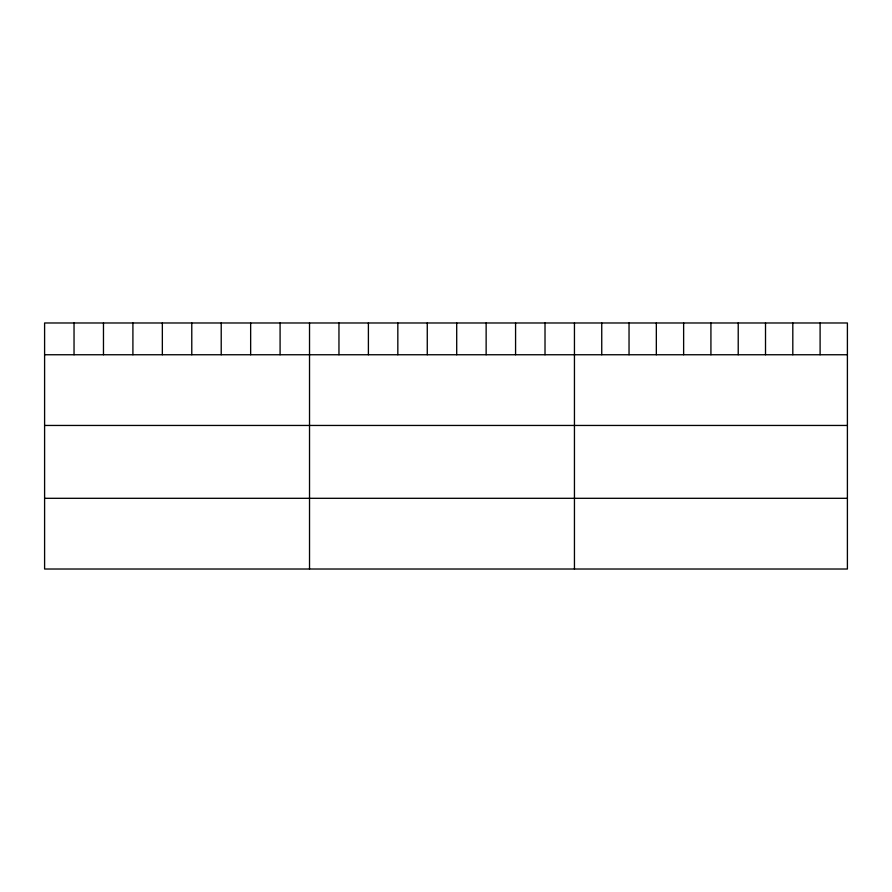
<?xml version="1.0" encoding="UTF-8"?>
<svg xmlns="http://www.w3.org/2000/svg" width="892" height="892" viewBox="0 0 892 892"><rect width="100%" height="100%" fill="white"/><g stroke="black" fill="none" stroke-linecap="round" stroke-linejoin="round"><path stroke-width="1.34" d="M847.4 354.748L847.4 569.018L44.6 569.018L44.6 322.982L847.4 322.982L847.4 354.748L44.6 354.748M44.6 425.451L847.4 425.451M44.6 498.305L847.4 498.305M820.105 322.982L820.105 354.748M792.81 322.982L792.81 354.748M765.514 322.982L765.514 354.748M738.219 322.982L738.219 354.748M710.924 322.982L710.924 354.748M683.629 322.982L683.629 354.748M656.334 322.982L656.334 354.748M629.038 322.982L629.038 354.748M601.743 322.982L601.743 354.748M574.448 322.982L574.448 569.018M545.012 322.982L545.012 354.748M515.576 322.982L515.576 354.748M486.14 322.982L486.14 354.748M456.704 322.982L456.704 354.748M427.268 322.982L427.268 354.748M397.832 322.982L397.832 354.748M368.396 322.982L368.396 354.748M338.96 322.982L338.96 354.748M309.524 322.982L309.524 569.018M280.088 322.982L280.088 354.748M250.652 322.982L250.652 354.748M221.216 322.982L221.216 354.748M191.78 322.982L191.78 354.748M162.344 322.982L162.344 354.748M132.908 322.982L132.908 354.748M103.472 322.982L103.472 354.748M74.036 322.982L74.036 354.748"/></g></svg>
